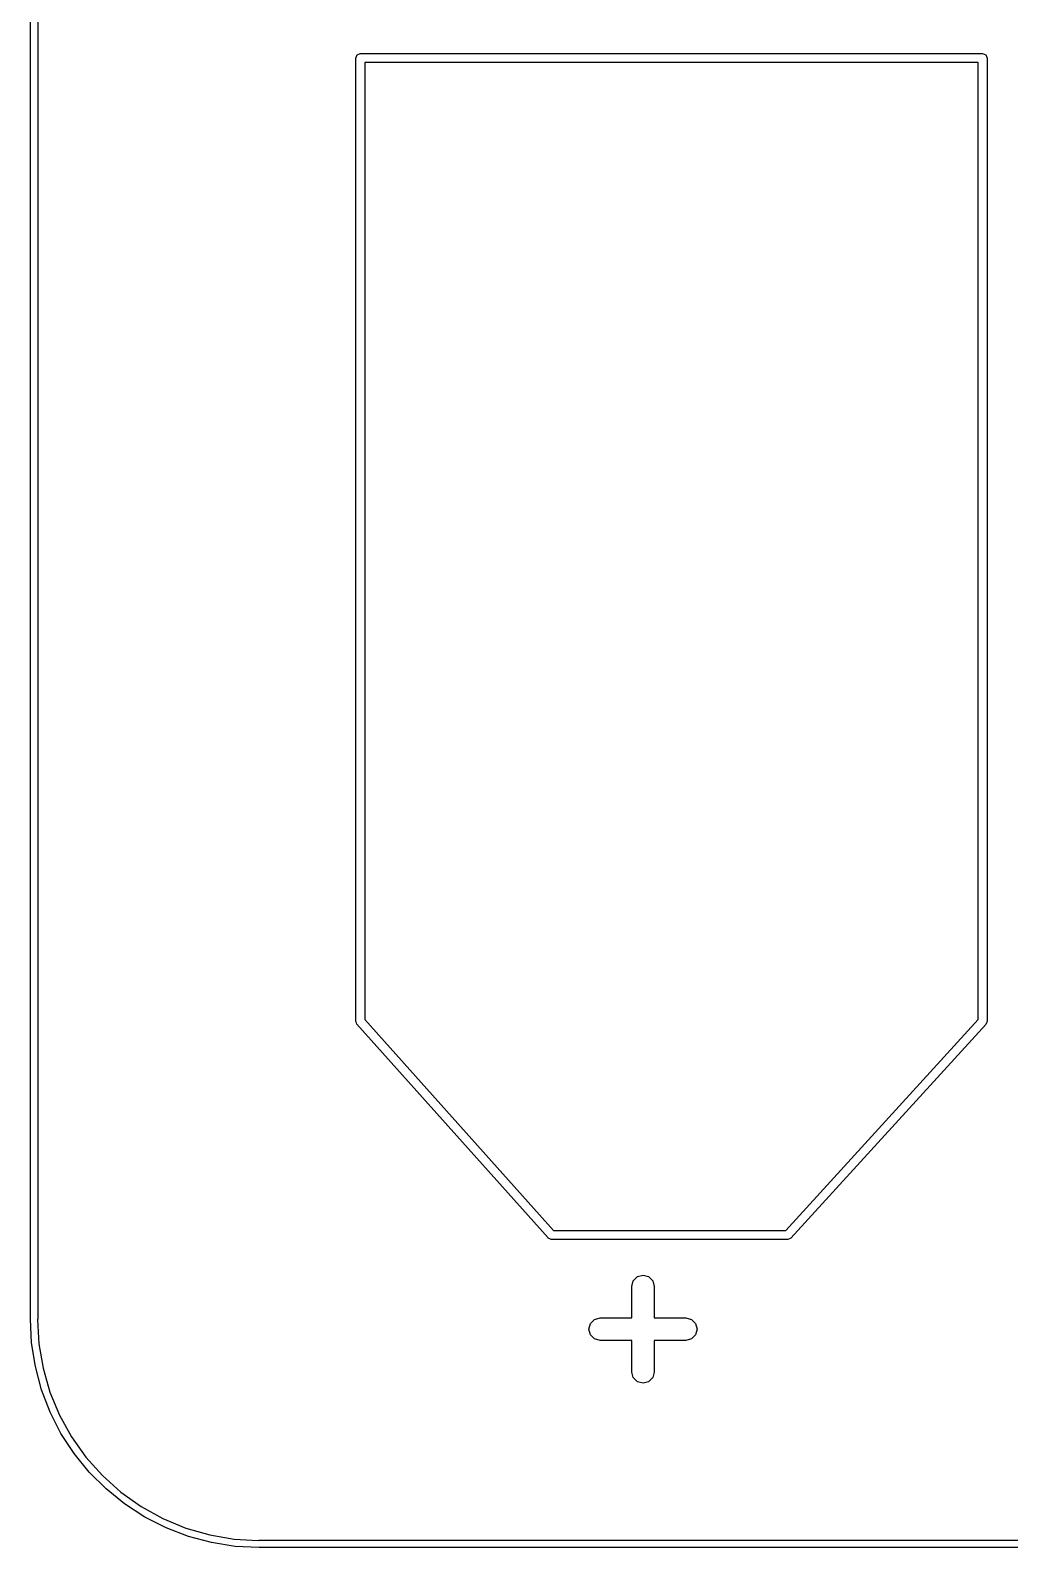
# Model space of a CAD drawing. Extents: x 3.59 to 5.68, y -3.55 to -1.66.
# Drawn here: x 3.585 to 4.1, y -3.55 to -2.753 of the extents above; entities that cross this region are included whole.
import ezdxf

# ---------------------------------------------------------------- set-up
doc = ezdxf.new("R2010")
doc.units = 0
doc.header["$MEASUREMENT"] = 0
doc.layers.add('BLACK', color=7, linetype='CONTINUOUS')

msp = doc.modelspace()

# ---------------------------------------------------------------- linework, layer by layer
at = {"layer": 'BLACK', "linetype": 'CONTINUOUS'}
for p, q in [((3.58549, -3.42997), (3.58549, -1.77643)), ((3.58942, -1.77643), (3.58942, -3.42997)), ((3.75635, -2.76772), (3.75704, -2.76605)), ((3.75635, -3.27363), (3.75635, -2.76772)), ((3.75704, -2.76605), (3.75871, -2.76536)), ((3.75871, -2.76536), (4.08548, -2.76536)), ((3.76107, -2.77008), (3.76107, -3.27272)), ((4.08312, -2.77008), (3.76107, -2.77008)), ((4.08312, -3.27271), (4.08312, -2.77008)), ((4.08548, -2.76536), (4.08715, -2.76605)), ((4.08715, -2.76605), (4.08785, -2.76772)), ((4.08785, -2.76772), (4.08785, -3.27363)), ((3.75667, -3.27441), (3.75635, -3.27363)), ((3.75695, -3.2752), (3.75667, -3.27441)), ((3.85735, -3.38741), (3.75695, -3.2752)), ((3.76107, -3.27272), (3.86016, -3.38347)), ((3.98208, -3.38347), (4.08312, -3.27271)), ((4.08752, -3.27441), (4.08723, -3.27522)), ((4.08785, -3.27363), (4.08752, -3.27441)), ((4.08723, -3.27522), (3.98487, -3.38742)), ((3.86016, -3.38347), (3.98208, -3.38347)), ((3.85741, -3.38744), (3.85735, -3.38741)), ((3.85744, -3.3875), (3.85741, -3.38744)), ((3.85822, -3.38782), (3.85744, -3.3875)), ((3.85898, -3.38819), (3.85822, -3.38782)), ((3.85904, -3.38817), (3.85898, -3.38819)), ((3.85911, -3.38819), (3.85904, -3.38817)), ((3.98312, -3.38819), (3.85911, -3.38819)), ((3.98318, -3.38817), (3.98312, -3.38819)), ((3.98323, -3.38819), (3.98318, -3.38817)), ((3.984, -3.38783), (3.98323, -3.38819)), ((3.98479, -3.3875), (3.984, -3.38783)), ((3.98481, -3.38745), (3.98479, -3.3875)), ((3.98487, -3.38742), (3.98481, -3.38745)), ((3.90129, -3.41282), (3.90208, -3.40987)), ((3.90208, -3.40987), (3.90424, -3.40771)), ((3.90424, -3.40771), (3.90719, -3.40692)), ((3.90719, -3.40692), (3.91014, -3.40771)), ((3.91014, -3.40771), (3.91231, -3.40987)), ((3.91231, -3.40987), (3.9131, -3.41282)), ((3.90129, -3.42942), (3.90129, -3.41282)), ((3.9131, -3.41282), (3.9131, -3.42942)), ((3.58549, -3.42998), (3.58549, -3.42997)), ((3.58614, -3.44253), (3.58549, -3.42998)), ((3.58931, -3.43025), (3.58926, -3.43036)), ((3.58926, -3.43036), (3.58997, -3.443)), ((3.58942, -3.42997), (3.58931, -3.43025)), ((3.87879, -3.43532), (3.87958, -3.43237)), ((3.87958, -3.43237), (3.88174, -3.43021)), ((3.88174, -3.43021), (3.88469, -3.42942)), ((3.88469, -3.42942), (3.90129, -3.42942)), ((3.9131, -3.42942), (3.92969, -3.42942)), ((3.92969, -3.42942), (3.93264, -3.43021)), ((3.93264, -3.43021), (3.9348, -3.43237)), ((3.9348, -3.43237), (3.93559, -3.43532)), ((3.58811, -3.45494), (3.58614, -3.44253)), ((3.87958, -3.43827), (3.87879, -3.43532)), ((3.88174, -3.44044), (3.87958, -3.43827)), ((3.88469, -3.44123), (3.88174, -3.44044)), ((3.90129, -3.44123), (3.88469, -3.44123)), ((3.90129, -3.45782), (3.90129, -3.44123)), ((3.92969, -3.44123), (3.9131, -3.44123)), ((3.9131, -3.44123), (3.9131, -3.45782)), ((3.93264, -3.44044), (3.92969, -3.44123)), ((3.9348, -3.43827), (3.93264, -3.44044)), ((3.93559, -3.43532), (3.9348, -3.43827)), ((3.58997, -3.443), (3.59216, -3.45586)), ((3.59136, -3.46708), (3.58811, -3.45494)), ((3.59216, -3.45586), (3.59577, -3.46839)), ((3.90208, -3.46077), (3.90129, -3.45782)), ((3.9131, -3.45782), (3.91231, -3.46077)), ((3.90424, -3.46293), (3.90208, -3.46077)), ((3.90719, -3.46372), (3.90424, -3.46293)), ((3.91014, -3.46293), (3.90719, -3.46372)), ((3.91231, -3.46077), (3.91014, -3.46293)), ((3.59587, -3.47881), (3.59136, -3.46708)), ((3.59577, -3.46839), (3.60076, -3.48044)), ((3.60157, -3.49001), (3.59587, -3.47881)), ((3.60076, -3.48044), (3.60707, -3.49186)), ((3.60842, -3.50055), (3.60157, -3.49001)), ((3.60707, -3.49186), (3.61462, -3.5025)), ((3.61633, -3.51032), (3.60842, -3.50055)), ((3.61462, -3.5025), (3.62331, -3.51223)), ((3.62522, -3.51921), (3.61633, -3.51032)), ((3.62331, -3.51223), (3.63304, -3.52092)), ((3.63498, -3.52712), (3.62522, -3.51921)), ((3.63304, -3.52092), (3.64368, -3.52847)), ((3.64553, -3.53396), (3.63498, -3.52712)), ((3.64368, -3.52847), (3.65509, -3.53478)), ((3.65672, -3.53967), (3.64553, -3.53396)), ((3.65509, -3.53478), (3.66715, -3.53977)), ((3.66846, -3.54418), (3.65672, -3.53967)), ((3.66715, -3.53977), (3.67968, -3.54338)), ((3.6806, -3.54743), (3.66846, -3.54418)), ((3.67968, -3.54338), (3.69254, -3.54557)), ((3.69254, -3.54557), (3.70518, -3.54628)), ((3.70518, -3.54628), (3.70556, -3.54612)), ((3.70556, -3.54612), (5.55596, -3.54612)), ((3.69301, -3.54939), (3.6806, -3.54743)), ((3.70556, -3.55005), (3.69301, -3.54939)), ((5.55596, -3.55005), (3.70556, -3.55005))]:
    msp.add_line(p, q, dxfattribs=at)

doc.saveas('drawing.dxf')
